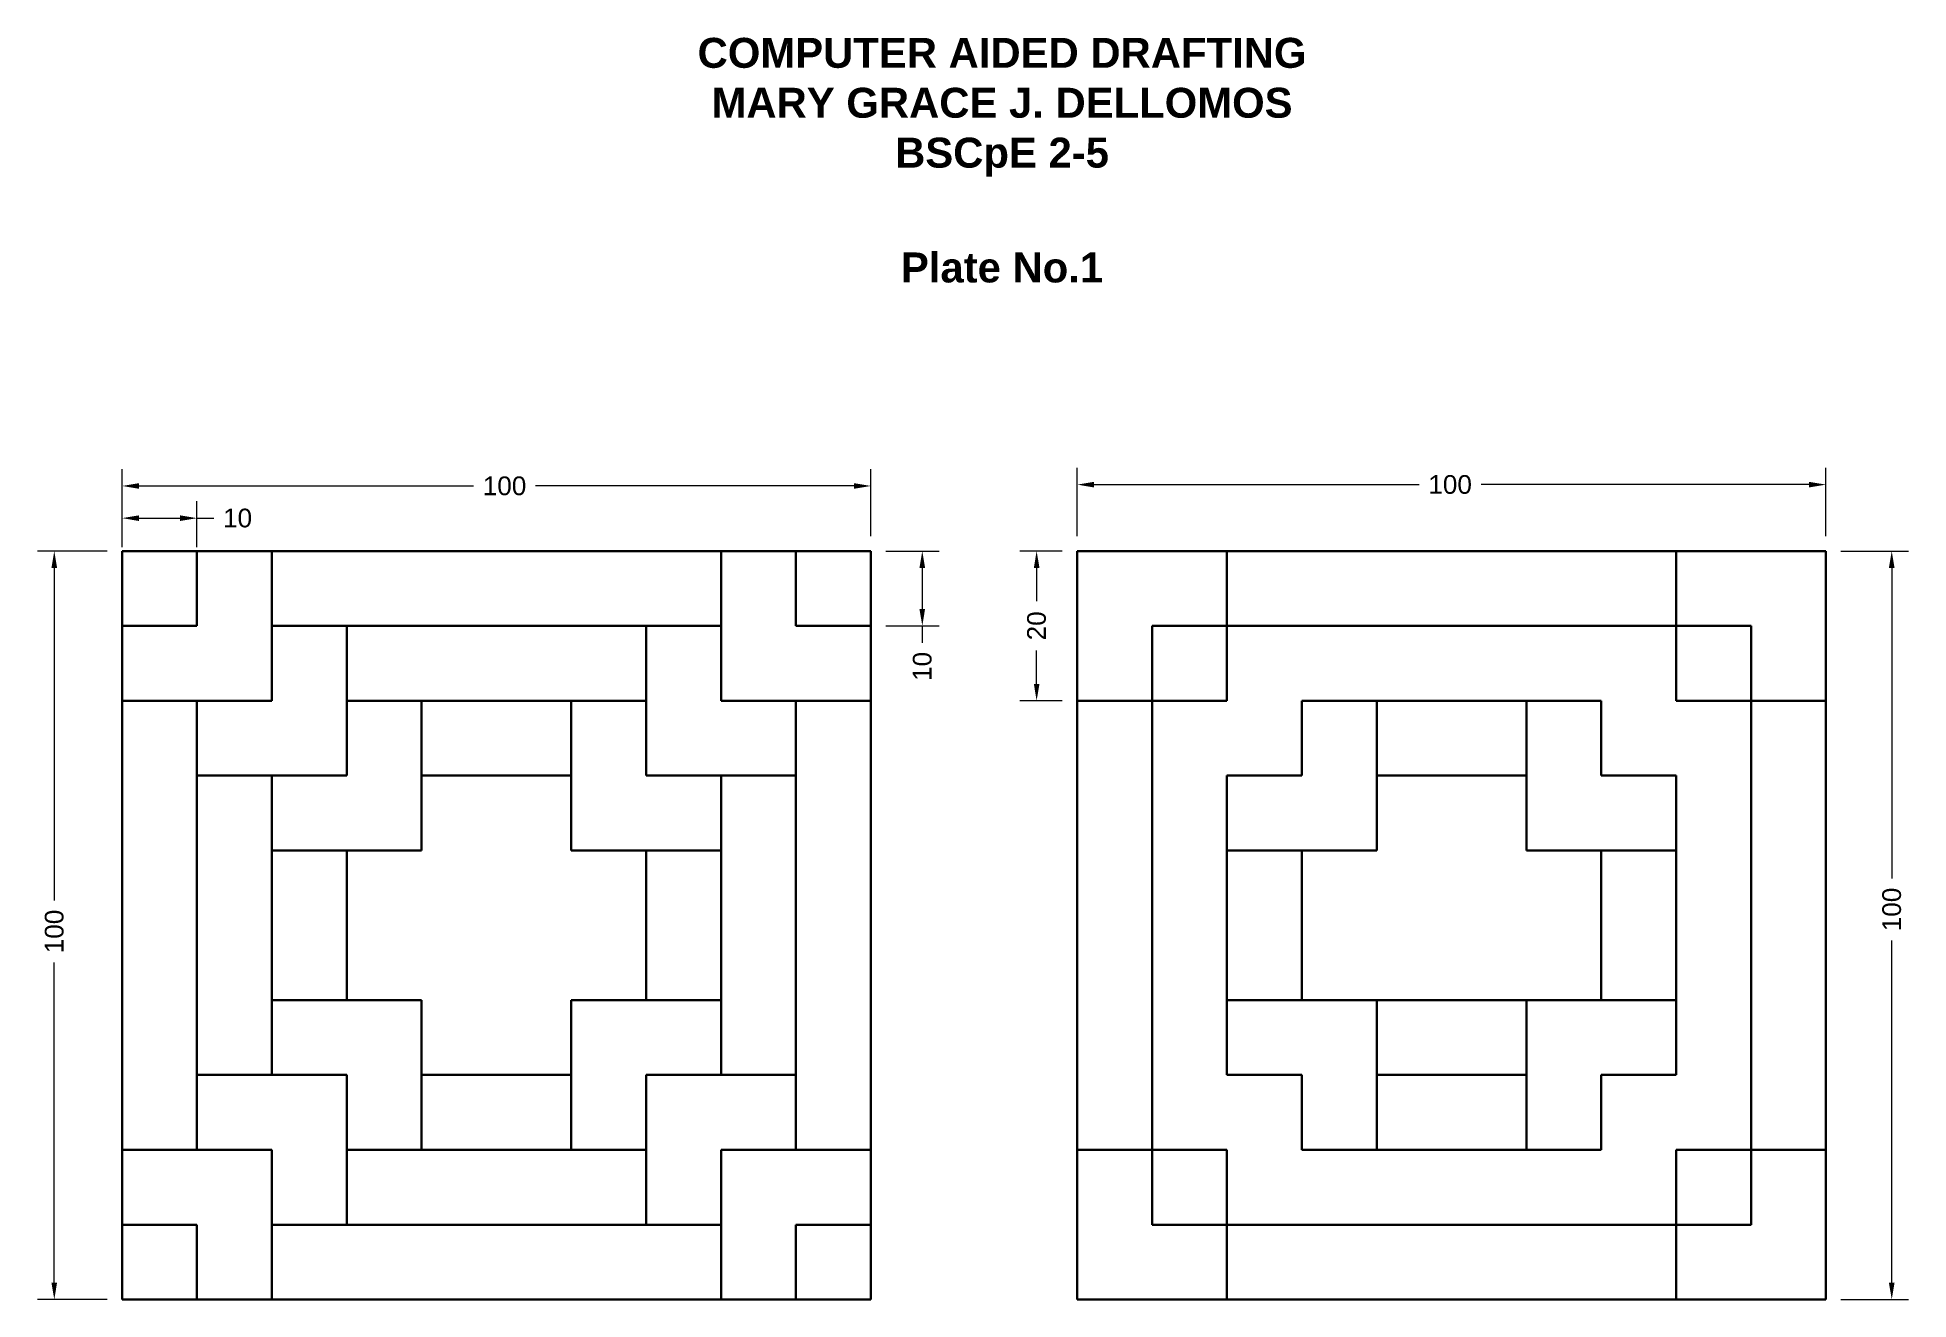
# Model space of a CAD drawing. Header units: millimetres. Extents: x 129 to 379, y 91 to 259.
import ezdxf

# ---------------------------------------------------------------- set-up
doc = ezdxf.new("R2010")
doc.units = ezdxf.units.MM
doc.styles.add('Annotative', font='arial.ttf')
doc.styles.get("Standard").update_dxf_attribs({"font": 'arial.ttf'})
doc.dimstyles.new("Grace's", dxfattribs={"dimtxt": 2.5, "dimasz": 2.25, "dimexe": 2.25, "dimexo": 2, "dimgap": 1.5, "dimtad": 0, "dimdec": 0, "dimdsep": 46, "dimtxsty": 'Standard', "dimcen": 2.5, "dimadec": 0, "dimazin": 0, "dimtfac": 1, "dimtdec": 0, "dimtmove": 0, "dimatfit": 3, "dimfxl": 1, "dimlwd": 15, "dimlwe": 15, "dimarcsym": 0})

# ---------------------------------------------------------------- blocks, each defined once
blk = doc.blocks.new('*D1')
at = {"color": 0, "linetype": 'Continuous', "lineweight": 15, "transparency": 16777216}
for p, q in [((140.36, 191.07), (140.36, 197.19)), ((150.36, 191.07), (150.36, 197.19)), ((142.61, 194.94), (148.11, 194.94)), ((150.36, 194.94), (152.61, 194.94))]:
    blk.add_line(p, q, dxfattribs=at)
at = {"color": 0, "linetype": 'Continuous', "lineweight": 30, "transparency": 16777216}
for points in [[(142.61, 195.31), (142.61, 194.56), (140.36, 194.94)], [(148.11, 195.31), (148.11, 194.56), (150.36, 194.94)]]:
    blk.add_solid(points, dxfattribs=at)
at = {"layer": 'Defpoints', "color": 0, "linetype": 'Continuous', "lineweight": 30, "transparency": 16777216}
for p in [(150.36, 194.94), (140.36, 189.07), (150.36, 189.07)]:
    blk.add_point(p, dxfattribs=at)
at = {"color": 0, "linetype": 'Continuous', "lineweight": 30, "transparency": 16777216, "insert": (155.78, 194.94), "char_height": 2.5, "attachment_point": 5}
blk.add_mtext('10', dxfattribs=at)
blk = doc.blocks.new('*D2')
at = {"color": 0, "linetype": 'Continuous', "lineweight": 15, "transparency": 16777216}
for p, q in [((138.36, 190.55), (129.05, 190.55)), ((131.3, 188.3), (131.3, 143.86)), ((131.3, 92.8), (131.3, 135.58)), ((138.36, 90.55), (129.05, 90.55))]:
    blk.add_line(p, q, dxfattribs=at)
at = {"color": 0, "linetype": 'Continuous', "lineweight": 30, "transparency": 16777216}
for points in [[(130.92, 188.3), (131.67, 188.3), (131.3, 190.55)], [(130.92, 92.8), (131.67, 92.8), (131.3, 90.55)]]:
    blk.add_solid(points, dxfattribs=at)
at = {"layer": 'Defpoints', "color": 0, "linetype": 'Continuous', "lineweight": 30, "transparency": 16777216}
for p in [(140.36, 190.55), (131.3, 90.55), (140.36, 90.55)]:
    blk.add_point(p, dxfattribs=at)
at = {"color": 0, "linetype": 'Continuous', "lineweight": 30, "transparency": 16777216, "insert": (131.3, 139.72), "char_height": 2.5, "attachment_point": 5, "rotation": 90}
blk.add_mtext('100', dxfattribs=at)
blk = doc.blocks.new('*D3')
at = {"color": 0, "linetype": 'Continuous', "lineweight": 15, "transparency": 16777216}
for p, q in [((140.36, 192.55), (140.36, 201.49)), ((240.36, 192.55), (240.36, 201.49)), ((142.61, 199.24), (187.3, 199.24)), ((238.11, 199.24), (195.58, 199.24))]:
    blk.add_line(p, q, dxfattribs=at)
at = {"color": 0, "linetype": 'Continuous', "lineweight": 30, "transparency": 16777216}
for points in [[(142.61, 199.61), (142.61, 198.86), (140.36, 199.24)], [(238.11, 199.61), (238.11, 198.86), (240.36, 199.24)]]:
    blk.add_solid(points, dxfattribs=at)
at = {"layer": 'Defpoints', "color": 0, "linetype": 'Continuous', "lineweight": 30, "transparency": 16777216}
for p in [(240.36, 199.24), (140.36, 190.55), (240.36, 190.55)]:
    blk.add_point(p, dxfattribs=at)
at = {"color": 0, "linetype": 'Continuous', "lineweight": 30, "transparency": 16777216, "insert": (191.44, 199.24), "char_height": 2.5, "attachment_point": 5}
blk.add_mtext('100', dxfattribs=at)
blk = doc.blocks.new('*D4')
at = {"color": 0, "linetype": 'Continuous', "lineweight": 15, "transparency": 16777216}
for p, q in [((242.36, 190.55), (249.49, 190.55)), ((247.24, 188.3), (247.24, 182.8)), ((242.36, 180.55), (249.49, 180.55)), ((247.24, 180.55), (247.24, 178.3))]:
    blk.add_line(p, q, dxfattribs=at)
at = {"color": 0, "linetype": 'Continuous', "lineweight": 30, "transparency": 16777216}
for points in [[(246.86, 188.3), (247.61, 188.3), (247.24, 190.55)], [(246.86, 182.8), (247.61, 182.8), (247.24, 180.55)]]:
    blk.add_solid(points, dxfattribs=at)
at = {"layer": 'Defpoints', "color": 0, "linetype": 'Continuous', "lineweight": 30, "transparency": 16777216}
for p in [(240.36, 190.55), (240.36, 180.55), (247.24, 180.55)]:
    blk.add_point(p, dxfattribs=at)
at = {"color": 0, "linetype": 'Continuous', "lineweight": 30, "transparency": 16777216, "insert": (247.24, 175.13), "char_height": 2.5, "attachment_point": 5, "rotation": 90}
blk.add_mtext('10', dxfattribs=at)
blk = doc.blocks.new('*D5')
at = {"color": 0, "linetype": 'Continuous', "lineweight": 15, "transparency": 16777216}
for p, q in [((265.93, 190.55), (260.26, 190.55)), ((262.51, 188.3), (262.51, 183.85)), ((262.51, 172.8), (262.51, 177.24)), ((265.93, 170.55), (260.26, 170.55))]:
    blk.add_line(p, q, dxfattribs=at)
at = {"color": 0, "linetype": 'Continuous', "lineweight": 30, "transparency": 16777216}
for points in [[(262.14, 188.3), (262.89, 188.3), (262.51, 190.55)], [(262.14, 172.8), (262.89, 172.8), (262.51, 170.55)]]:
    blk.add_solid(points, dxfattribs=at)
at = {"layer": 'Defpoints', "color": 0, "linetype": 'Continuous', "lineweight": 30, "transparency": 16777216}
for p in [(262.51, 190.55), (267.93, 190.55), (267.93, 170.55)]:
    blk.add_point(p, dxfattribs=at)
at = {"color": 0, "linetype": 'Continuous', "lineweight": 30, "transparency": 16777216, "insert": (262.51, 180.55), "char_height": 2.5, "attachment_point": 5, "rotation": 90}
blk.add_mtext('20', dxfattribs=at)
blk = doc.blocks.new('*D6')
at = {"color": 0, "linetype": 'Continuous', "lineweight": 15, "transparency": 16777216}
for p, q in [((267.93, 192.55), (267.93, 201.67)), ((367.93, 192.55), (367.93, 201.67)), ((270.18, 199.42), (313.6, 199.42)), ((365.68, 199.42), (321.88, 199.42))]:
    blk.add_line(p, q, dxfattribs=at)
at = {"color": 0, "linetype": 'Continuous', "lineweight": 30, "transparency": 16777216}
for points in [[(270.18, 199.79), (270.18, 199.04), (267.93, 199.42)], [(365.68, 199.79), (365.68, 199.04), (367.93, 199.42)]]:
    blk.add_solid(points, dxfattribs=at)
at = {"layer": 'Defpoints', "color": 0, "linetype": 'Continuous', "lineweight": 30, "transparency": 16777216}
for p in [(367.93, 199.42), (267.93, 190.55), (367.93, 190.55)]:
    blk.add_point(p, dxfattribs=at)
at = {"color": 0, "linetype": 'Continuous', "lineweight": 30, "transparency": 16777216, "insert": (317.74, 199.42), "char_height": 2.5, "attachment_point": 5}
blk.add_mtext('100', dxfattribs=at)
blk = doc.blocks.new('*D7')
at = {"color": 0, "linetype": 'Continuous', "lineweight": 15, "transparency": 16777216}
for p, q in [((369.93, 190.55), (378.98, 190.55)), ((376.73, 188.3), (376.73, 146.8)), ((376.73, 92.8), (376.73, 138.52)), ((369.93, 90.55), (378.98, 90.55))]:
    blk.add_line(p, q, dxfattribs=at)
at = {"color": 0, "linetype": 'Continuous', "lineweight": 30, "transparency": 16777216}
for points in [[(376.35, 188.3), (377.1, 188.3), (376.73, 190.55)], [(376.35, 92.8), (377.1, 92.8), (376.73, 90.55)]]:
    blk.add_solid(points, dxfattribs=at)
at = {"layer": 'Defpoints', "color": 0, "linetype": 'Continuous', "lineweight": 30, "transparency": 16777216}
for p in [(367.93, 190.55), (367.93, 90.55), (376.73, 90.55)]:
    blk.add_point(p, dxfattribs=at)
at = {"color": 0, "linetype": 'Continuous', "lineweight": 30, "transparency": 16777216, "insert": (376.73, 142.66), "char_height": 2.5, "attachment_point": 5, "rotation": 90}
blk.add_mtext('100', dxfattribs=at)

msp = doc.modelspace()

# ---------------------------------------------------------------- linework, layer by layer
at = {"linetype": 'Continuous', "lineweight": 30}
for p, q in [((140.36, 90.55), (140.36, 190.55)), ((140.36, 190.55), (240.36, 190.55)), ((150.36, 180.55), (150.36, 190.55)), ((160.36, 170.55), (160.36, 190.55)), ((220.36, 170.55), (220.36, 190.55)), ((230.36, 180.55), (230.36, 190.55)), ((240.36, 190.55), (240.36, 190.55)), ((240.36, 190.55), (240.36, 90.55)), ((267.93, 90.55), (267.93, 190.55)), ((267.93, 190.55), (367.93, 190.55)), ((287.93, 170.55), (287.93, 190.55)), ((347.93, 170.55), (347.93, 190.55)), ((367.93, 190.55), (367.93, 190.55)), ((367.93, 190.55), (367.93, 90.55)), ((150.36, 180.55), (140.36, 180.55)), ((220.36, 180.55), (160.36, 180.55)), ((170.36, 160.55), (170.36, 180.55)), ((210.36, 160.55), (210.36, 180.55)), ((240.36, 180.55), (230.36, 180.55)), ((277.93, 100.55), (277.93, 180.55)), ((357.93, 180.55), (277.93, 180.55)), ((357.93, 100.55), (357.93, 180.55)), ((160.36, 170.55), (140.36, 170.55)), ((150.36, 110.55), (150.36, 170.55)), ((210.36, 170.55), (170.36, 170.55)), ((180.36, 150.55), (180.36, 170.55)), ((200.36, 150.55), (200.36, 170.55)), ((240.36, 170.55), (220.36, 170.55)), ((230.36, 110.55), (230.36, 170.55)), ((287.93, 170.55), (267.93, 170.55)), ((337.93, 170.55), (297.93, 170.55)), ((297.93, 160.55), (297.93, 170.55)), ((297.93, 160.55), (297.93, 170.55)), ((297.93, 160.55), (297.93, 170.55)), ((307.93, 150.55), (307.93, 170.55)), ((307.93, 150.55), (307.93, 170.55)), ((327.93, 150.55), (327.93, 170.55)), ((337.93, 160.55), (337.93, 170.55)), ((367.93, 170.55), (347.93, 170.55)), ((170.36, 160.55), (150.36, 160.55)), ((160.36, 120.55), (160.36, 160.55)), ((200.36, 160.55), (180.36, 160.55)), ((230.36, 160.55), (210.36, 160.55)), ((220.36, 120.55), (220.36, 160.55)), ((287.93, 120.55), (287.93, 160.55)), ((297.93, 160.55), (287.93, 160.55)), ((327.93, 160.55), (307.93, 160.55)), ((347.93, 160.55), (337.93, 160.55)), ((347.93, 120.55), (347.93, 160.55)), ((180.36, 150.55), (160.36, 150.55)), ((170.36, 130.55), (170.36, 150.55)), ((220.36, 150.55), (200.36, 150.55)), ((210.36, 130.55), (210.36, 150.55)), ((307.93, 150.55), (287.93, 150.55)), ((297.93, 130.55), (297.93, 150.55)), ((297.93, 130.55), (297.93, 150.55)), ((297.93, 130.55), (297.93, 150.55)), ((347.93, 150.55), (327.93, 150.55)), ((337.93, 130.55), (337.93, 150.55)), ((180.36, 130.55), (160.36, 130.55)), ((180.36, 110.55), (180.36, 130.55)), ((200.36, 110.55), (200.36, 130.55)), ((220.36, 130.55), (200.36, 130.55)), ((347.93, 130.55), (287.93, 130.55)), ((307.93, 110.55), (307.93, 130.55)), ((307.93, 110.55), (307.93, 130.55)), ((327.93, 110.55), (327.93, 130.55)), ((170.36, 120.55), (150.36, 120.55)), ((170.36, 100.55), (170.36, 120.55)), ((200.36, 120.55), (180.36, 120.55)), ((210.36, 100.55), (210.36, 120.55)), ((230.36, 120.55), (210.36, 120.55)), ((297.93, 120.55), (287.93, 120.55)), ((297.93, 110.55), (297.93, 120.55)), ((297.93, 110.55), (297.93, 120.55)), ((297.93, 110.55), (297.93, 120.55)), ((327.93, 120.55), (307.93, 120.55)), ((337.93, 110.55), (337.93, 120.55)), ((347.93, 120.55), (337.93, 120.55)), ((160.36, 110.55), (140.36, 110.55)), ((160.36, 90.55), (160.36, 110.55)), ((210.36, 110.55), (170.36, 110.55)), ((220.36, 90.55), (220.36, 110.55)), ((240.36, 110.55), (220.36, 110.55)), ((287.93, 110.55), (267.93, 110.55)), ((287.93, 90.55), (287.93, 110.55)), ((337.93, 110.55), (297.93, 110.55)), ((347.93, 90.55), (347.93, 110.55)), ((367.93, 110.55), (347.93, 110.55)), ((150.36, 100.55), (140.36, 100.55)), ((150.36, 90.55), (150.36, 100.55)), ((220.36, 100.55), (160.36, 100.55)), ((230.36, 90.55), (230.36, 100.55)), ((240.36, 100.55), (230.36, 100.55)), ((357.93, 100.55), (277.93, 100.55)), ((240.36, 90.55), (140.36, 90.55)), ((209.64, 90.55), (209.64, 90.55)), ((367.93, 90.55), (267.93, 90.55))]:
    msp.add_line(p, q, dxfattribs=at)

# ---------------------------------------------------------------- texts
at = {"lineweight": 158, "insert": (163.53, 259.1), "char_height": 3, "width": 188.722, "attachment_point": 1, "style": 'Annotative'}
msp.add_mtext('\\pxsm1,qc;{\\fArial|b1|i0|c0|p34;\\H1.33333x;COMPUTER AIDED DRAFTING\\PMARY GRACE J. DELLOMOS\\PBSCpE 2-5\\H0.75x;\\P\\psm1.3;\\H1.33333x;\\PPlate No.1}', dxfattribs=at)

# ---------------------------------------------------------------- dimensions: what is measured, and where the dimension line sits
at = {"linetype": 'Continuous', "lineweight": 30}
for base, p1, p2, picture, middle in [((240.36, 199.24), (140.36, 190.55), (240.36, 190.55), '*D3', (191.44, 199.24)), ((367.93, 199.42), (267.93, 190.55), (367.93, 190.55), '*D6', (317.74, 199.42))]:
    dim = msp.add_linear_dim(base=base, p1=p1, p2=p2, dimstyle="Grace's", dxfattribs=at)
    dim.commit()
    dim.dimension.update_dxf_attribs({"geometry": picture, "text_midpoint": middle, "dimtype": 160})
dim = msp.add_linear_dim(base=(150.36, 194.94), p1=(140.36, 189.07), p2=(150.36, 189.07), dimstyle="Grace's", dxfattribs=at)
dim.commit()
dim.dimension.update_dxf_attribs({"geometry": '*D1', "text_midpoint": (155.78, 194.94)})
for base, p1, p2, picture, middle in [((131.3, 90.55), (140.36, 190.55), (140.36, 90.55), '*D2', (131.3, 139.72)), ((376.73, 90.55), (367.93, 190.55), (367.93, 90.55), '*D7', (376.73, 142.66))]:
    dim = msp.add_linear_dim(base=base, p1=p1, p2=p2, angle=90, dimstyle="Grace's", dxfattribs=at)
    dim.commit()
    dim.dimension.update_dxf_attribs({"geometry": picture, "text_midpoint": middle, "dimtype": 160})
for base, p1, p2, picture, middle in [((247.24, 180.55), (240.36, 190.55), (240.36, 180.55), '*D4', (247.24, 175.13)), ((262.51, 190.55), (267.93, 170.55), (267.93, 190.55), '*D5', (262.51, 180.55))]:
    dim = msp.add_linear_dim(base=base, p1=p1, p2=p2, angle=90, dimstyle="Grace's", dxfattribs=at)
    dim.commit()
    dim.dimension.update_dxf_attribs({"geometry": picture, "text_midpoint": middle})

doc.saveas('drawing.dxf')
